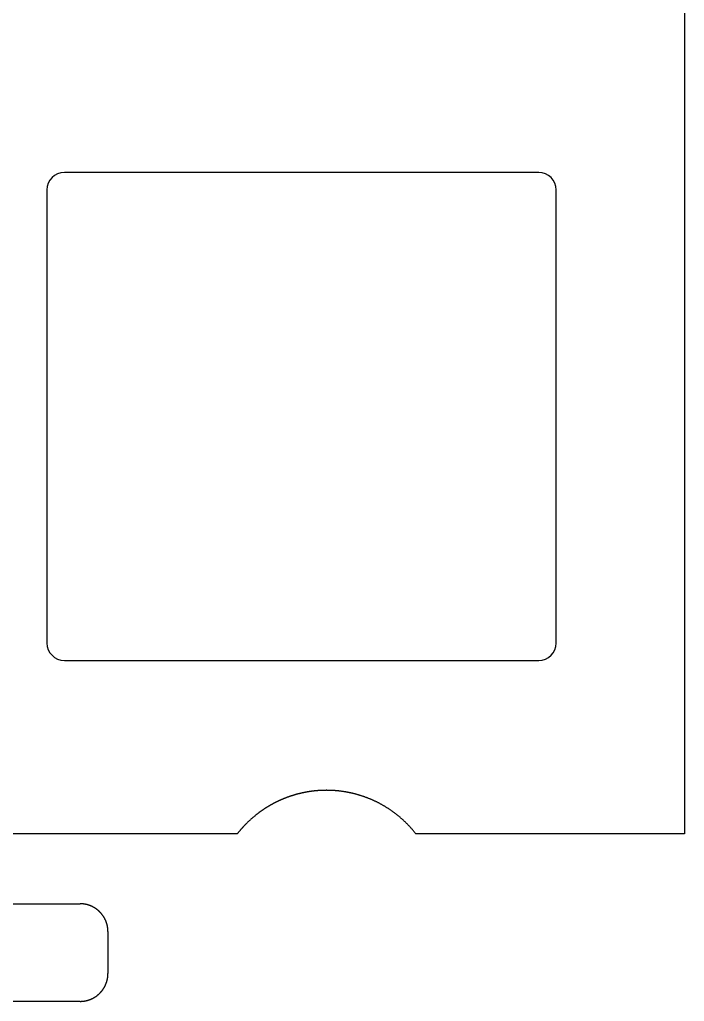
# Model space of a CAD drawing. Header units: millimetres. Extents: x -11 to 340, y -118 to 18.
# Drawn here: x 320.53 to 339.59, y -116.8 to -88.63 of the extents above; entities that cross this region are included whole.
import ezdxf

# ---------------------------------------------------------------- set-up
doc = ezdxf.new("R2010")
doc.units = ezdxf.units.MM
doc.header["$MEASUREMENT"] = 0
doc.layers.add('BLACK', color=7, linetype='CONTINUOUS')

msp = doc.modelspace()

# ---------------------------------------------------------------- linework, layer by layer
at = {"layer": 'BLACK', "linetype": 'Continuous'}
for p, q in [((339.58862, -45.435), (339.58862, -111.9925)), ((335.4125, -93.0125), (321.8125, -93.0125)), ((321.3125, -93.5125), (321.3125, -106.5125)), ((335.9125, -106.5125), (335.9125, -93.5125)), ((321.8125, -107.0125), (335.4125, -107.0125)), ((328.092193, -110.983949), (328.084771, -110.987021)), ((328.099624, -110.980896), (328.092193, -110.983949)), ((328.107061, -110.977862), (328.099624, -110.980896)), ((328.114508, -110.974846), (328.107061, -110.977862)), ((328.121959, -110.971849), (328.114508, -110.974846)), ((328.129421, -110.96887), (328.121959, -110.971849)), ((328.136887, -110.96591), (328.129421, -110.96887)), ((328.144363, -110.962968), (328.136887, -110.96591)), ((328.151844, -110.960046), (328.144363, -110.962968)), ((328.159334, -110.957141), (328.151844, -110.960046)), ((328.166829, -110.954256), (328.159334, -110.957141)), ((328.174334, -110.951389), (328.166829, -110.954256)), ((328.181844, -110.948542), (328.174334, -110.951389)), ((328.189362, -110.945712), (328.181844, -110.948542)), ((328.196886, -110.942902), (328.189362, -110.945712)), ((328.204419, -110.94011), (328.196886, -110.942902)), ((328.211956, -110.937337), (328.204419, -110.94011)), ((328.219503, -110.934582), (328.211956, -110.937337)), ((328.227054, -110.931847), (328.219503, -110.934582)), ((328.234615, -110.92913), (328.227054, -110.931847)), ((328.24218, -110.926433), (328.234615, -110.92913)), ((328.249754, -110.923753), (328.24218, -110.926433)), ((328.257332, -110.921094), (328.249754, -110.923753)), ((328.264919, -110.918452), (328.257332, -110.921094)), ((328.272511, -110.91583), (328.264919, -110.918452)), ((328.280112, -110.913226), (328.272511, -110.91583)), ((328.287717, -110.910642), (328.280112, -110.913226)), ((328.295331, -110.908076), (328.287717, -110.910642)), ((328.302949, -110.905529), (328.295331, -110.908076)), ((328.310576, -110.903001), (328.302949, -110.905529)), ((328.318207, -110.900492), (328.310576, -110.903001)), ((328.325846, -110.898002), (328.318207, -110.900492)), ((328.33349, -110.895531), (328.325846, -110.898002)), ((328.341142, -110.893079), (328.33349, -110.895531)), ((328.348798, -110.890646), (328.341142, -110.893079)), ((328.356463, -110.888232), (328.348798, -110.890646)), ((328.364131, -110.885838), (328.356463, -110.888232)), ((328.371808, -110.883461), (328.364131, -110.885838)), ((328.379489, -110.881105), (328.371808, -110.883461)), ((328.387178, -110.878767), (328.379489, -110.881105)), ((328.394871, -110.876449), (328.387178, -110.878767)), ((328.402573, -110.874149), (328.394871, -110.876449)), ((328.410278, -110.871869), (328.402573, -110.874149)), ((328.41799, -110.869607), (328.410278, -110.871869)), ((328.425707, -110.867365), (328.41799, -110.869607)), ((328.433432, -110.865142), (328.425707, -110.867365)), ((328.44116, -110.862938), (328.433432, -110.865142)), ((328.448896, -110.860753), (328.44116, -110.862938)), ((328.456636, -110.858588), (328.448896, -110.860753)), ((328.464383, -110.856441), (328.456636, -110.858588)), ((328.472134, -110.854315), (328.464383, -110.856441)), ((328.479893, -110.852206), (328.472134, -110.854315)), ((328.487655, -110.850118), (328.479893, -110.852206)), ((328.495425, -110.848048), (328.487655, -110.850118)), ((328.503198, -110.845998), (328.495425, -110.848048)), ((328.510978, -110.843967), (328.503198, -110.845998)), ((328.518762, -110.841956), (328.510978, -110.843967)), ((328.526553, -110.839963), (328.518762, -110.841956)), ((328.534348, -110.837991), (328.526553, -110.839963)), ((328.542149, -110.836037), (328.534348, -110.837991)), ((328.549954, -110.834103), (328.542149, -110.836037)), ((328.557766, -110.832187), (328.549954, -110.834103)), ((328.565581, -110.830292), (328.557766, -110.832187)), ((328.573403, -110.828416), (328.565581, -110.830292)), ((328.581228, -110.826559), (328.573403, -110.828416)), ((328.58906, -110.824721), (328.581228, -110.826559)), ((328.596895, -110.822903), (328.58906, -110.824721)), ((328.604737, -110.821104), (328.596895, -110.822903)), ((328.612582, -110.819325), (328.604737, -110.821104)), ((328.620433, -110.817565), (328.612582, -110.819325)), ((328.628287, -110.815825), (328.620433, -110.817565)), ((328.636148, -110.814104), (328.628287, -110.815825)), ((328.644011, -110.812403), (328.636148, -110.814104)), ((328.651881, -110.81072), (328.644011, -110.812403)), ((328.659754, -110.809058), (328.651881, -110.81072)), ((328.667633, -110.807415), (328.659754, -110.809058)), ((328.675515, -110.805792), (328.667633, -110.807415)), ((328.683403, -110.804187), (328.675515, -110.805792)), ((328.691293, -110.802603), (328.683403, -110.804187)), ((328.69919, -110.801038), (328.691293, -110.802603)), ((328.707089, -110.799493), (328.69919, -110.801038)), ((328.714994, -110.797967), (328.707089, -110.799493)), ((328.722902, -110.796461), (328.714994, -110.797967)), ((328.730815, -110.794974), (328.722902, -110.796461)), ((328.738731, -110.793507), (328.730815, -110.794974)), ((328.746653, -110.792059), (328.738731, -110.793507)), ((328.754577, -110.790632), (328.746653, -110.792059)), ((328.762506, -110.789223), (328.754577, -110.790632)), ((328.770438, -110.787835), (328.762506, -110.789223)), ((328.778375, -110.786466), (328.770438, -110.787835)), ((328.786315, -110.785117), (328.778375, -110.786466)), ((328.794259, -110.783787), (328.786315, -110.785117)), ((328.802206, -110.782477), (328.794259, -110.783787)), ((328.810158, -110.781186), (328.802206, -110.782477)), ((328.818113, -110.779916), (328.810158, -110.781186)), ((328.826072, -110.778665), (328.818113, -110.779916)), ((328.834033, -110.777434), (328.826072, -110.778665)), ((328.841999, -110.776222), (328.834033, -110.777434)), ((328.849968, -110.77503), (328.841999, -110.776222)), ((328.857941, -110.773858), (328.849968, -110.77503)), ((328.865916, -110.772706), (328.857941, -110.773858)), ((328.873895, -110.771573), (328.865916, -110.772706)), ((328.881877, -110.77046), (328.873895, -110.771573)), ((328.889863, -110.769367), (328.881877, -110.77046)), ((328.89785, -110.768294), (328.889863, -110.769367)), ((328.905843, -110.76724), (328.89785, -110.768294)), ((328.913837, -110.766207), (328.905843, -110.76724)), ((328.921835, -110.765193), (328.913837, -110.766207)), ((328.929834, -110.764198), (328.921835, -110.765193)), ((328.937838, -110.763224), (328.929834, -110.764198)), ((328.945844, -110.762269), (328.937838, -110.763224)), ((328.953854, -110.761335), (328.945844, -110.762269)), ((328.961865, -110.76042), (328.953854, -110.761335)), ((328.96988, -110.759525), (328.961865, -110.76042)), ((328.977896, -110.758649), (328.96988, -110.759525)), ((328.985916, -110.757794), (328.977896, -110.758649)), ((328.993937, -110.756958), (328.985916, -110.757794)), ((329.001962, -110.756143), (328.993937, -110.756958)), ((329.009989, -110.755347), (329.001962, -110.756143)), ((329.018019, -110.754571), (329.009989, -110.755347)), ((329.02605, -110.753815), (329.018019, -110.754571)), ((329.034084, -110.753078), (329.02605, -110.753815)), ((329.04212, -110.752362), (329.034084, -110.753078)), ((329.050159, -110.751666), (329.04212, -110.752362)), ((329.058198, -110.750989), (329.050159, -110.751666)), ((329.066241, -110.750333), (329.058198, -110.750989)), ((329.074285, -110.749696), (329.066241, -110.750333)), ((329.082332, -110.749079), (329.074285, -110.749696)), ((329.09038, -110.748482), (329.082332, -110.749079)), ((329.098431, -110.747905), (329.09038, -110.748482)), ((329.106482, -110.747348), (329.098431, -110.747905)), ((329.114536, -110.746811), (329.106482, -110.747348)), ((329.122591, -110.746294), (329.114536, -110.746811)), ((329.130649, -110.745797), (329.122591, -110.746294)), ((329.138707, -110.745319), (329.130649, -110.745797)), ((329.146767, -110.744862), (329.138707, -110.745319)), ((329.154828, -110.744425), (329.146767, -110.744862)), ((329.162892, -110.744007), (329.154828, -110.744425)), ((329.170956, -110.74361), (329.162892, -110.744007)), ((329.179022, -110.743232), (329.170956, -110.74361)), ((329.187089, -110.742875), (329.179022, -110.743232)), ((329.195157, -110.742537), (329.187089, -110.742875)), ((329.203226, -110.74222), (329.195157, -110.742537)), ((329.211297, -110.741922), (329.203226, -110.74222)), ((329.219368, -110.741644), (329.211297, -110.741922)), ((329.227441, -110.741387), (329.219368, -110.741644)), ((329.235514, -110.741149), (329.227441, -110.741387)), ((329.243589, -110.740931), (329.235514, -110.741149)), ((329.251664, -110.740734), (329.243589, -110.740931)), ((329.259741, -110.740556), (329.251664, -110.740734)), ((329.267817, -110.740398), (329.259741, -110.740556)), ((329.275895, -110.740261), (329.267817, -110.740398)), ((329.283972, -110.740143), (329.275895, -110.740261)), ((329.292051, -110.740045), (329.283972, -110.740143)), ((329.30013, -110.739968), (329.292051, -110.740045)), ((329.30821, -110.73991), (329.30013, -110.739968)), ((329.31629, -110.739872), (329.30821, -110.73991)), ((329.324371, -110.739854), (329.31629, -110.739872)), ((329.332451, -110.739857), (329.324371, -110.739854)), ((329.340532, -110.739879), (329.332451, -110.739857)), ((329.348613, -110.739921), (329.340532, -110.739879)), ((329.356695, -110.739984), (329.348613, -110.739921)), ((329.364776, -110.740066), (329.356695, -110.739984)), ((329.372857, -110.740168), (329.364776, -110.740066)), ((329.380938, -110.740291), (329.372857, -110.740168)), ((329.38902, -110.740433), (329.380938, -110.740291)), ((329.397101, -110.740595), (329.38902, -110.740433)), ((329.405182, -110.740778), (329.397101, -110.740595)), ((329.413262, -110.74098), (329.405182, -110.740778)), ((329.421343, -110.741202), (329.413262, -110.74098)), ((329.429423, -110.741445), (329.421343, -110.741202)), ((329.437503, -110.741707), (329.429423, -110.741445)), ((329.445582, -110.741989), (329.437503, -110.741707)), ((329.453661, -110.742292), (329.445582, -110.741989)), ((329.461738, -110.742614), (329.453661, -110.742292)), ((329.469816, -110.742956), (329.461738, -110.742614)), ((329.477892, -110.743319), (329.469816, -110.742956)), ((329.485969, -110.743701), (329.477892, -110.743319)), ((329.494044, -110.744103), (329.485969, -110.743701)), ((329.502118, -110.744526), (329.494044, -110.744103)), ((329.510191, -110.744968), (329.502118, -110.744526)), ((329.518264, -110.74543), (329.510191, -110.744968)), ((329.526335, -110.745912), (329.518264, -110.74543)), ((329.534406, -110.746415), (329.526335, -110.745912)), ((329.542475, -110.746937), (329.534406, -110.746415)), ((329.550543, -110.747479), (329.542475, -110.746937)), ((329.55861, -110.748041), (329.550543, -110.747479)), ((329.566675, -110.748623), (329.55861, -110.748041)), ((329.574739, -110.749225), (329.566675, -110.748623)), ((329.582802, -110.749847), (329.574739, -110.749225)), ((329.590863, -110.750489), (329.582802, -110.749847)), ((329.598923, -110.751151), (329.590863, -110.750489)), ((329.606981, -110.751833), (329.598923, -110.751151)), ((329.615038, -110.752534), (329.606981, -110.751833)), ((329.623093, -110.753256), (329.615038, -110.752534)), ((329.631146, -110.753998), (329.623093, -110.753256)), ((329.639197, -110.754759), (329.631146, -110.753998)), ((329.647247, -110.75554), (329.639197, -110.754759)), ((329.655294, -110.756342), (329.647247, -110.75554)), ((329.66334, -110.757163), (329.655294, -110.756342)), ((329.671384, -110.758004), (329.66334, -110.757163)), ((329.679425, -110.758865), (329.671384, -110.758004)), ((329.687465, -110.759746), (329.679425, -110.758865)), ((329.695502, -110.760647), (329.687465, -110.759746)), ((329.703537, -110.761568), (329.695502, -110.760647)), ((329.711569, -110.762508), (329.703537, -110.761568)), ((329.7196, -110.763469), (329.711569, -110.762508)), ((329.735653, -110.765449), (329.7196, -110.763469)), ((329.751696, -110.767509), (329.735653, -110.765449)), ((329.767729, -110.769648), (329.751696, -110.767509)), ((329.783751, -110.771866), (329.767729, -110.769648)), ((329.799762, -110.774163), (329.783751, -110.771866)), ((329.81576, -110.77654), (329.799762, -110.774163)), ((329.831746, -110.778995), (329.81576, -110.77654)), ((329.84772, -110.78153), (329.831746, -110.778995)), ((329.86368, -110.784144), (329.84772, -110.78153)), ((329.879627, -110.786836), (329.86368, -110.784144)), ((329.89556, -110.789607), (329.879627, -110.786836)), ((329.911478, -110.792457), (329.89556, -110.789607)), ((329.927382, -110.795385), (329.911478, -110.792457)), ((329.94327, -110.798392), (329.927382, -110.795385)), ((329.959142, -110.801477), (329.94327, -110.798392)), ((329.974998, -110.804641), (329.959142, -110.801477)), ((329.990838, -110.807883), (329.974998, -110.804641)), ((330.00666, -110.811203), (329.990838, -110.807883)), ((330.022465, -110.814601), (330.00666, -110.811203)), ((330.038252, -110.818077), (330.022465, -110.814601)), ((330.05402, -110.821631), (330.038252, -110.818077)), ((330.06977, -110.825262), (330.05402, -110.821631)), ((330.085501, -110.828972), (330.06977, -110.825262)), ((330.101211, -110.832758), (330.085501, -110.828972)), ((330.116902, -110.836623), (330.101211, -110.832758)), ((330.132573, -110.840564), (330.116902, -110.836623)), ((330.148222, -110.844583), (330.132573, -110.840564)), ((330.16385, -110.848679), (330.148222, -110.844583)), ((330.179456, -110.852852), (330.16385, -110.848679)), ((330.19504, -110.857102), (330.179456, -110.852852)), ((330.210602, -110.861428), (330.19504, -110.857102)), ((330.226141, -110.865831), (330.210602, -110.861428)), ((330.241656, -110.870311), (330.226141, -110.865831)), ((330.257147, -110.874867), (330.241656, -110.870311)), ((330.272614, -110.879499), (330.257147, -110.874867)), ((330.288057, -110.884207), (330.272614, -110.879499)), ((330.303474, -110.888992), (330.288057, -110.884207)), ((330.318866, -110.893852), (330.303474, -110.888992)), ((330.334233, -110.898788), (330.318866, -110.893852)), ((330.349573, -110.903799), (330.334233, -110.898788)), ((330.364886, -110.908886), (330.349573, -110.903799)), ((330.380172, -110.914048), (330.364886, -110.908886)), ((330.395431, -110.919285), (330.380172, -110.914048)), ((330.410662, -110.924598), (330.395431, -110.919285)), ((330.425865, -110.929985), (330.410662, -110.924598)), ((330.44104, -110.935447), (330.425865, -110.929985)), ((330.456185, -110.940983), (330.44104, -110.935447)), ((330.471301, -110.946594), (330.456185, -110.940983)), ((330.486388, -110.952279), (330.471301, -110.946594)), ((330.501444, -110.958038), (330.486388, -110.952279)), ((330.51647, -110.963872), (330.501444, -110.958038)), ((330.531464, -110.969779), (330.51647, -110.963872)), ((330.546428, -110.975759), (330.531464, -110.969779)), ((330.56136, -110.981813), (330.546428, -110.975759)), ((330.576261, -110.987941), (330.56136, -110.981813)), ((327.558502, -111.26485), (327.551729, -111.269275)), ((327.565283, -111.260444), (327.558502, -111.26485)), ((327.572076, -111.256054), (327.565283, -111.260444)), ((327.578877, -111.251682), (327.572076, -111.256054)), ((327.585689, -111.247327), (327.578877, -111.251682)), ((327.592508, -111.242991), (327.585689, -111.247327)), ((327.59934, -111.238672), (327.592508, -111.242991)), ((327.606179, -111.234371), (327.59934, -111.238672)), ((327.613029, -111.230086), (327.606179, -111.234371)), ((327.619887, -111.225821), (327.613029, -111.230086)), ((327.626756, -111.221572), (327.619887, -111.225821)), ((327.633633, -111.217342), (327.626756, -111.221572)), ((327.640522, -111.213128), (327.633633, -111.217342)), ((327.647417, -111.208933), (327.640522, -111.213128)), ((327.654324, -111.204755), (327.647417, -111.208933)), ((327.661239, -111.200596), (327.654324, -111.204755)), ((327.668164, -111.196453), (327.661239, -111.200596)), ((327.675097, -111.192329), (327.668164, -111.196453)), ((327.682042, -111.188222), (327.675097, -111.192329)), ((327.688993, -111.184133), (327.682042, -111.188222)), ((327.695956, -111.180062), (327.688993, -111.184133)), ((327.702926, -111.176009), (327.695956, -111.180062)), ((327.709907, -111.171973), (327.702926, -111.176009)), ((327.716895, -111.167956), (327.709907, -111.171973)), ((327.723894, -111.163956), (327.716895, -111.167956)), ((327.730901, -111.159974), (327.723894, -111.163956)), ((327.737918, -111.15601), (327.730901, -111.159974)), ((327.744942, -111.152064), (327.737918, -111.15601)), ((327.751978, -111.148135), (327.744942, -111.152064)), ((327.75902, -111.144226), (327.751978, -111.148135)), ((327.766074, -111.140333), (327.75902, -111.144226)), ((327.773134, -111.136459), (327.766074, -111.140333)), ((327.780205, -111.132602), (327.773134, -111.136459)), ((327.787283, -111.128764), (327.780205, -111.132602)), ((327.794372, -111.124943), (327.787283, -111.128764)), ((327.801467, -111.121141), (327.794372, -111.124943)), ((327.808574, -111.117356), (327.801467, -111.121141)), ((327.815687, -111.11359), (327.808574, -111.117356)), ((327.822811, -111.10984), (327.815687, -111.11359)), ((327.829941, -111.106111), (327.822811, -111.10984)), ((327.837082, -111.102398), (327.829941, -111.106111)), ((327.84423, -111.098704), (327.837082, -111.102398)), ((327.851388, -111.095027), (327.84423, -111.098704)), ((327.858553, -111.09137), (327.851388, -111.095027)), ((327.865729, -111.087729), (327.858553, -111.09137)), ((327.87291, -111.084108), (327.865729, -111.087729)), ((327.880103, -111.080503), (327.87291, -111.084108)), ((327.887301, -111.076918), (327.880103, -111.080503)), ((327.894511, -111.07335), (327.887301, -111.076918)), ((327.901726, -111.069802), (327.894511, -111.07335)), ((327.908952, -111.06627), (327.901726, -111.069802)), ((327.916184, -111.062758), (327.908952, -111.06627)), ((327.923427, -111.059263), (327.916184, -111.062758)), ((327.930676, -111.055787), (327.923427, -111.059263)), ((327.937935, -111.052328), (327.930676, -111.055787)), ((327.9452, -111.048889), (327.937935, -111.052328)), ((327.952475, -111.045467), (327.9452, -111.048889)), ((327.959757, -111.042064), (327.952475, -111.045467)), ((327.967048, -111.038679), (327.959757, -111.042064)), ((327.974346, -111.035313), (327.967048, -111.038679)), ((327.981653, -111.031964), (327.974346, -111.035313)), ((327.988967, -111.028634), (327.981653, -111.031964)), ((327.996291, -111.025322), (327.988967, -111.028634)), ((328.00362, -111.022029), (327.996291, -111.025322)), ((328.01096, -111.018754), (328.00362, -111.022029)), ((328.018305, -111.015498), (328.01096, -111.018754)), ((328.02566, -111.01226), (328.018305, -111.015498)), ((328.033021, -111.009041), (328.02566, -111.01226)), ((328.040392, -111.005839), (328.033021, -111.009041)), ((328.047768, -111.002657), (328.040392, -111.005839)), ((328.055154, -110.999492), (328.047768, -111.002657)), ((328.062546, -110.996347), (328.055154, -110.999492)), ((328.069947, -110.993219), (328.062546, -110.996347)), ((328.077354, -110.990111), (328.069947, -110.993219)), ((328.084771, -110.987021), (328.077354, -110.990111)), ((330.591128, -110.994142), (330.576261, -110.987941)), ((330.605964, -111.000415), (330.591128, -110.994142)), ((330.620766, -111.006762), (330.605964, -111.000415)), ((330.635534, -111.013181), (330.620766, -111.006762)), ((330.650269, -111.019673), (330.635534, -111.013181)), ((330.66497, -111.026237), (330.650269, -111.019673)), ((330.679637, -111.032873), (330.66497, -111.026237)), ((330.694269, -111.039581), (330.679637, -111.032873)), ((330.708865, -111.046362), (330.694269, -111.039581)), ((330.723426, -111.053213), (330.708865, -111.046362)), ((330.737951, -111.060137), (330.723426, -111.053213)), ((330.75244, -111.067131), (330.737951, -111.060137)), ((330.766893, -111.074197), (330.75244, -111.067131)), ((330.781309, -111.081334), (330.766893, -111.074197)), ((330.795687, -111.088542), (330.781309, -111.081334)), ((330.810029, -111.09582), (330.795687, -111.088542)), ((330.824332, -111.103169), (330.810029, -111.09582)), ((330.838597, -111.110588), (330.824332, -111.103169)), ((330.852824, -111.118077), (330.838597, -111.110588)), ((330.867012, -111.125637), (330.852824, -111.118077)), ((330.881161, -111.133266), (330.867012, -111.125637)), ((330.89527, -111.140964), (330.881161, -111.133266)), ((330.90934, -111.148732), (330.89527, -111.140964)), ((330.92337, -111.15657), (330.90934, -111.148732)), ((330.937359, -111.164476), (330.92337, -111.15657)), ((330.951308, -111.172451), (330.937359, -111.164476)), ((330.965216, -111.180495), (330.951308, -111.172451)), ((330.979083, -111.188608), (330.965216, -111.180495)), ((330.992908, -111.196788), (330.979083, -111.188608)), ((331.006692, -111.205037), (330.992908, -111.196788)), ((331.020433, -111.213354), (331.006692, -111.205037)), ((331.034132, -111.221739), (331.020433, -111.213354)), ((331.047789, -111.230192), (331.034132, -111.221739)), ((331.061402, -111.238712), (331.047789, -111.230192)), ((331.074973, -111.247299), (331.061402, -111.238712)), ((331.088499, -111.255953), (331.074973, -111.247299)), ((331.101982, -111.264674), (331.088499, -111.255953)), ((331.115421, -111.273462), (331.101982, -111.264674)), ((327.195374, -111.539083), (327.183241, -111.549703)), ((327.20756, -111.528525), (327.195374, -111.539083)), ((327.219798, -111.518027), (327.20756, -111.528525)), ((327.232087, -111.507589), (327.219798, -111.518027)), ((327.244429, -111.497213), (327.232087, -111.507589)), ((327.256821, -111.486898), (327.244429, -111.497213)), ((327.269265, -111.476645), (327.256821, -111.486898)), ((327.281759, -111.466454), (327.269265, -111.476645)), ((327.294304, -111.456325), (327.281759, -111.466454)), ((327.306899, -111.446258), (327.294304, -111.456325)), ((327.319543, -111.436254), (327.306899, -111.446258)), ((327.332237, -111.426313), (327.319543, -111.436254)), ((327.340279, -111.420067), (327.332237, -111.426313)), ((327.346729, -111.415086), (327.340279, -111.420067)), ((327.353188, -111.410123), (327.346729, -111.415086)), ((327.359659, -111.405176), (327.353188, -111.410123)), ((327.366139, -111.400248), (327.359659, -111.405176)), ((327.372631, -111.395335), (327.366139, -111.400248)), ((327.379131, -111.390442), (327.372631, -111.395335)), ((327.385644, -111.385564), (327.379131, -111.390442)), ((327.392165, -111.380705), (327.385644, -111.385564)), ((327.398698, -111.375861), (327.392165, -111.380705)), ((327.405239, -111.371037), (327.398698, -111.375861)), ((327.411793, -111.366228), (327.405239, -111.371037)), ((327.418355, -111.361438), (327.411793, -111.366228)), ((327.424929, -111.356664), (327.418355, -111.361438)), ((327.431512, -111.351908), (327.424929, -111.356664)), ((327.438106, -111.347169), (327.431512, -111.351908)), ((327.444709, -111.342448), (327.438106, -111.347169)), ((327.451324, -111.337744), (327.444709, -111.342448)), ((327.457947, -111.333058), (327.451324, -111.337744)), ((327.464582, -111.328388), (327.457947, -111.333058)), ((327.471225, -111.323736), (327.464582, -111.328388)), ((327.47788, -111.319101), (327.471225, -111.323736)), ((327.484543, -111.314485), (327.47788, -111.319101)), ((327.491218, -111.309885), (327.484543, -111.314485)), ((327.497901, -111.305303), (327.491218, -111.309885)), ((327.504596, -111.300738), (327.497901, -111.305303)), ((327.511299, -111.296191), (327.504596, -111.300738)), ((327.518014, -111.291661), (327.511299, -111.296191)), ((327.524736, -111.287149), (327.518014, -111.291661)), ((327.531471, -111.282654), (327.524736, -111.287149)), ((327.538213, -111.278177), (327.531471, -111.282654)), ((327.544967, -111.273717), (327.538213, -111.278177)), ((327.551729, -111.269275), (327.544967, -111.273717)), ((331.128816, -111.282317), (331.115421, -111.273462)), ((331.142166, -111.291238), (331.128816, -111.282317)), ((331.155472, -111.300225), (331.142166, -111.291238)), ((331.168732, -111.309278), (331.155472, -111.300225)), ((331.181947, -111.318397), (331.168732, -111.309278)), ((331.195116, -111.327582), (331.181947, -111.318397)), ((331.208239, -111.336832), (331.195116, -111.327582)), ((331.221317, -111.346147), (331.208239, -111.336832)), ((331.234348, -111.355528), (331.221317, -111.346147)), ((331.247332, -111.364974), (331.234348, -111.355528)), ((331.26027, -111.374484), (331.247332, -111.364974)), ((331.27316, -111.384059), (331.26027, -111.374484)), ((331.286003, -111.393699), (331.27316, -111.384059)), ((331.298799, -111.403402), (331.286003, -111.393699)), ((331.311546, -111.41317), (331.298799, -111.403402)), ((331.324246, -111.423002), (331.311546, -111.41317)), ((331.336897, -111.432897), (331.324246, -111.423002)), ((331.3495, -111.442856), (331.336897, -111.432897)), ((331.362054, -111.452879), (331.3495, -111.442856)), ((331.37456, -111.462965), (331.362054, -111.452879)), ((331.387016, -111.473113), (331.37456, -111.462965)), ((331.399422, -111.483325), (331.387016, -111.473113)), ((331.411779, -111.493599), (331.399422, -111.483325)), ((331.424087, -111.503936), (331.411779, -111.493599)), ((331.436344, -111.514336), (331.424087, -111.503936)), ((331.448551, -111.524797), (331.436344, -111.514336)), ((331.460707, -111.535321), (331.448551, -111.524797)), ((331.472813, -111.545906), (331.460707, -111.535321)), ((331.484868, -111.556554), (331.472813, -111.545906)), ((326.903181, -111.827982), (326.897825, -111.834009)), ((326.908552, -111.821969), (326.903181, -111.827982)), ((326.913938, -111.815969), (326.908552, -111.821969)), ((326.919338, -111.809983), (326.913938, -111.815969)), ((326.924754, -111.80401), (326.919338, -111.809983)), ((326.930184, -111.798051), (326.924754, -111.80401)), ((326.935629, -111.792104), (326.930184, -111.798051)), ((326.941089, -111.786172), (326.935629, -111.792104)), ((326.946564, -111.780253), (326.941089, -111.786172)), ((326.952053, -111.774348), (326.946564, -111.780253)), ((326.957557, -111.768456), (326.952053, -111.774348)), ((326.963075, -111.762578), (326.957557, -111.768456)), ((326.968608, -111.756714), (326.963075, -111.762578)), ((326.974155, -111.750864), (326.968608, -111.756714)), ((326.979717, -111.745027), (326.974155, -111.750864)), ((326.985294, -111.739204), (326.979717, -111.745027)), ((326.990885, -111.733395), (326.985294, -111.739204)), ((326.99649, -111.7276), (326.990885, -111.733395)), ((327.002109, -111.721819), (326.99649, -111.7276)), ((327.007743, -111.716052), (327.002109, -111.721819)), ((327.013391, -111.710298), (327.007743, -111.716052)), ((327.019054, -111.704559), (327.013391, -111.710298)), ((327.024731, -111.698834), (327.019054, -111.704559)), ((327.030421, -111.693123), (327.024731, -111.698834)), ((327.041845, -111.681744), (327.030421, -111.693123)), ((327.053326, -111.670421), (327.041845, -111.681744)), ((327.064862, -111.659155), (327.053326, -111.670421)), ((327.076454, -111.647947), (327.064862, -111.659155)), ((327.088101, -111.636797), (327.076454, -111.647947)), ((327.099804, -111.625704), (327.088101, -111.636797)), ((327.111561, -111.61467), (327.099804, -111.625704)), ((327.123373, -111.603694), (327.111561, -111.61467)), ((327.135239, -111.592777), (327.123373, -111.603694)), ((327.14716, -111.581919), (327.135239, -111.592777)), ((327.159133, -111.571121), (327.14716, -111.581919)), ((327.171161, -111.560382), (327.159133, -111.571121)), ((327.183241, -111.549703), (327.171161, -111.560382)), ((331.496872, -111.567262), (331.484868, -111.556554)), ((331.508825, -111.578033), (331.496872, -111.567262)), ((331.520726, -111.588864), (331.508825, -111.578033)), ((331.532575, -111.599757), (331.520726, -111.588864)), ((331.544373, -111.61071), (331.532575, -111.599757)), ((331.556118, -111.621724), (331.544373, -111.61071)), ((331.567812, -111.632799), (331.556118, -111.621724)), ((331.579453, -111.643935), (331.567812, -111.632799)), ((331.591041, -111.65513), (331.579453, -111.643935)), ((331.602576, -111.666386), (331.591041, -111.65513)), ((331.614059, -111.677702), (331.602576, -111.666386)), ((331.625488, -111.689077), (331.614059, -111.677702)), ((331.636864, -111.700513), (331.625488, -111.689077)), ((331.648186, -111.712008), (331.636864, -111.700513)), ((331.659454, -111.723562), (331.648186, -111.712008)), ((331.670669, -111.735175), (331.659454, -111.723562)), ((331.681829, -111.746848), (331.670669, -111.735175)), ((331.692936, -111.75858), (331.681829, -111.746848)), ((331.703988, -111.77037), (331.692936, -111.75858)), ((331.714985, -111.782219), (331.703988, -111.77037)), ((331.725927, -111.794127), (331.714985, -111.782219)), ((331.736815, -111.806093), (331.725927, -111.794127)), ((331.747647, -111.818117), (331.736815, -111.806093)), ((331.758424, -111.8302), (331.747647, -111.818117)), ((326.76605, -111.9925), (302.8125, -111.9925)), ((326.773842, -111.98254), (326.76605, -111.9925)), ((326.77883, -111.976205), (326.773842, -111.98254)), ((326.783834, -111.969883), (326.77883, -111.976205)), ((326.788854, -111.963573), (326.783834, -111.969883)), ((326.793888, -111.957275), (326.788854, -111.963573)), ((326.798939, -111.95099), (326.793888, -111.957275)), ((326.804005, -111.944718), (326.798939, -111.95099)), ((326.809087, -111.938458), (326.804005, -111.944718)), ((326.814185, -111.932212), (326.809087, -111.938458)), ((326.819298, -111.925977), (326.814185, -111.932212)), ((326.824426, -111.919756), (326.819298, -111.925977)), ((326.829569, -111.913546), (326.824426, -111.919756)), ((326.834728, -111.907351), (326.829569, -111.913546)), ((326.839903, -111.901167), (326.834728, -111.907351)), ((326.845092, -111.894997), (326.839903, -111.901167)), ((326.850298, -111.888839), (326.845092, -111.894997)), ((326.855518, -111.882695), (326.850298, -111.888839)), ((326.860753, -111.876563), (326.855518, -111.882695)), ((326.866004, -111.870445), (326.860753, -111.876563)), ((326.87127, -111.864339), (326.866004, -111.870445)), ((326.87655, -111.858247), (326.87127, -111.864339)), ((326.881847, -111.852167), (326.87655, -111.858247)), ((326.887158, -111.846101), (326.881847, -111.852167)), ((326.892484, -111.840048), (326.887158, -111.846101)), ((326.897825, -111.834009), (326.892484, -111.840048)), ((331.769146, -111.84234), (331.758424, -111.8302)), ((331.779812, -111.854538), (331.769146, -111.84234)), ((331.790423, -111.866794), (331.779812, -111.854538)), ((331.800977, -111.879108), (331.790423, -111.866794)), ((331.811476, -111.891479), (331.800977, -111.879108)), ((331.821918, -111.903907), (331.811476, -111.891479)), ((331.832303, -111.916393), (331.821918, -111.903907)), ((331.842633, -111.928935), (331.832303, -111.916393)), ((331.852905, -111.941535), (331.842633, -111.928935)), ((331.863121, -111.954191), (331.852905, -111.941535)), ((331.873279, -111.966904), (331.863121, -111.954191)), ((331.883381, -111.979674), (331.873279, -111.966904)), ((331.893425, -111.9925), (331.883381, -111.979674)), ((339.58862, -111.9925), (331.893425, -111.9925)), ((309.5625, -113.995029), (322.2625, -113.995029)), ((322.263227, -113.995029), (322.2625, -113.995029)), ((322.267273, -113.995043), (322.263227, -113.995029)), ((322.271314, -113.995077), (322.267273, -113.995043)), ((322.275355, -113.99513), (322.271314, -113.995077)), ((322.279391, -113.995204), (322.275355, -113.99513)), ((322.283427, -113.995297), (322.279391, -113.995204)), ((322.287458, -113.995411), (322.283427, -113.995297)), ((322.291489, -113.995544), (322.287458, -113.995411)), ((322.295515, -113.995698), (322.291489, -113.995544)), ((322.299541, -113.995871), (322.295515, -113.995698)), ((322.303561, -113.996065), (322.299541, -113.995871)), ((322.307582, -113.996278), (322.303561, -113.996065)), ((322.311596, -113.996511), (322.307582, -113.996278)), ((322.315611, -113.996764), (322.311596, -113.996511)), ((322.31962, -113.997037), (322.315611, -113.996764)), ((322.323628, -113.99733), (322.31962, -113.997037)), ((322.327631, -113.997642), (322.323628, -113.99733)), ((322.331634, -113.997975), (322.327631, -113.997642)), ((322.335631, -113.998327), (322.331634, -113.997975)), ((322.339627, -113.998699), (322.335631, -113.998327)), ((322.343617, -113.999091), (322.339627, -113.998699)), ((322.347606, -113.999503), (322.343617, -113.999091)), ((322.35159, -113.999934), (322.347606, -113.999503)), ((322.355573, -114.000385), (322.35159, -113.999934)), ((322.359549, -114.000856), (322.355573, -114.000385)), ((322.363525, -114.001347), (322.359549, -114.000856)), ((322.367495, -114.001857), (322.363525, -114.001347)), ((322.371463, -114.002387), (322.367495, -114.001857)), ((322.375425, -114.002937), (322.371463, -114.002387)), ((322.379386, -114.003507), (322.375425, -114.002937)), ((322.383341, -114.004096), (322.379386, -114.003507)), ((322.387294, -114.004705), (322.383341, -114.004096)), ((322.391241, -114.005333), (322.387294, -114.004705)), ((322.395186, -114.005982), (322.391241, -114.005333)), ((322.399124, -114.006649), (322.395186, -114.005982)), ((322.403061, -114.007337), (322.399124, -114.006649)), ((322.406992, -114.008044), (322.403061, -114.007337)), ((322.41092, -114.008771), (322.406992, -114.008044)), ((322.414842, -114.009516), (322.41092, -114.008771)), ((322.418761, -114.010282), (322.414842, -114.009516)), ((322.422674, -114.011067), (322.418761, -114.010282)), ((322.426585, -114.011872), (322.422674, -114.011067)), ((322.430489, -114.012696), (322.426585, -114.011872)), ((322.43439, -114.01354), (322.430489, -114.012696)), ((322.438284, -114.014403), (322.43439, -114.01354)), ((322.442176, -114.015286), (322.438284, -114.014403)), ((322.446061, -114.016188), (322.442176, -114.015286)), ((322.449943, -114.017109), (322.446061, -114.016188)), ((322.453817, -114.01805), (322.449943, -114.017109)), ((322.457689, -114.01901), (322.453817, -114.01805)), ((322.461554, -114.01999), (322.457689, -114.01901)), ((322.465415, -114.020989), (322.461554, -114.01999)), ((322.469269, -114.022007), (322.465415, -114.020989)), ((322.47312, -114.023044), (322.469269, -114.022007)), ((322.476963, -114.024101), (322.47312, -114.023044)), ((322.480803, -114.025177), (322.476963, -114.024101)), ((322.484635, -114.026272), (322.480803, -114.025177)), ((322.488464, -114.027387), (322.484635, -114.026272)), ((322.492285, -114.02852), (322.488464, -114.027387)), ((322.496102, -114.029673), (322.492285, -114.02852)), ((322.499911, -114.030845), (322.496102, -114.029673)), ((322.503717, -114.032036), (322.499911, -114.030845)), ((322.507514, -114.033246), (322.503717, -114.032036)), ((322.511307, -114.034476), (322.507514, -114.033246)), ((322.515092, -114.035724), (322.511307, -114.034476)), ((322.518873, -114.036991), (322.515092, -114.035724)), ((322.522645, -114.038277), (322.518873, -114.036991)), ((322.526413, -114.039583), (322.522645, -114.038277)), ((322.530172, -114.040907), (322.526413, -114.039583)), ((322.533927, -114.04225), (322.530172, -114.040907)), ((322.537674, -114.043612), (322.533927, -114.04225)), ((322.541415, -114.044993), (322.537674, -114.043612)), ((322.545148, -114.046393), (322.541415, -114.044993)), ((322.548876, -114.047811), (322.545148, -114.046393)), ((322.552595, -114.049248), (322.548876, -114.047811)), ((322.556309, -114.050705), (322.552595, -114.049248)), ((322.560013, -114.052179), (322.556309, -114.050705)), ((322.563713, -114.053673), (322.560013, -114.052179)), ((322.567403, -114.055185), (322.563713, -114.053673)), ((322.571088, -114.056716), (322.567403, -114.055185)), ((322.574764, -114.058265), (322.571088, -114.056716)), ((322.578433, -114.059833), (322.574764, -114.058265)), ((322.582094, -114.061419), (322.578433, -114.059833)), ((322.585748, -114.063024), (322.582094, -114.061419)), ((322.589393, -114.064647), (322.585748, -114.063024)), ((322.593032, -114.066289), (322.589393, -114.064647)), ((322.596661, -114.067949), (322.593032, -114.066289)), ((322.600284, -114.069627), (322.596661, -114.067949)), ((322.603897, -114.071324), (322.600284, -114.069627)), ((322.607503, -114.073039), (322.603897, -114.071324)), ((322.6111, -114.074772), (322.607503, -114.073039)), ((322.61469, -114.076524), (322.6111, -114.074772)), ((322.618269, -114.078293), (322.61469, -114.076524)), ((322.621842, -114.080081), (322.618269, -114.078293)), ((322.625405, -114.081886), (322.621842, -114.080081)), ((322.62896, -114.08371), (322.625405, -114.081886)), ((322.632505, -114.085551), (322.62896, -114.08371)), ((322.636042, -114.087411), (322.632505, -114.085551)), ((322.63957, -114.089288), (322.636042, -114.087411)), ((322.643089, -114.091184), (322.63957, -114.089288)), ((322.646598, -114.093097), (322.643089, -114.091184)), ((322.650099, -114.095028), (322.646598, -114.093097)), ((322.65359, -114.096977), (322.650099, -114.095028)), ((322.657072, -114.098943), (322.65359, -114.096977)), ((322.660543, -114.100927), (322.657072, -114.098943)), ((322.664007, -114.102929), (322.660543, -114.100927)), ((322.667459, -114.104947), (322.664007, -114.102929)), ((322.670902, -114.106984), (322.667459, -114.104947)), ((322.674335, -114.109037), (322.670902, -114.106984)), ((322.677759, -114.111109), (322.674335, -114.109037)), ((322.681171, -114.113197), (322.677759, -114.111109)), ((322.684575, -114.115303), (322.681171, -114.113197)), ((322.687967, -114.117426), (322.684575, -114.115303)), ((322.69135, -114.119567), (322.687967, -114.117426)), ((322.694722, -114.121724), (322.69135, -114.119567)), ((322.698084, -114.123898), (322.694722, -114.121724)), ((322.701435, -114.126089), (322.698084, -114.123898)), ((322.704776, -114.128298), (322.701435, -114.126089)), ((322.708105, -114.130523), (322.704776, -114.128298)), ((322.711424, -114.132765), (322.708105, -114.130523)), ((322.714731, -114.135023), (322.711424, -114.132765)), ((322.718029, -114.137299), (322.714731, -114.135023)), ((322.721314, -114.139591), (322.718029, -114.137299)), ((322.724589, -114.1419), (322.721314, -114.139591)), ((322.727852, -114.144225), (322.724589, -114.1419)), ((322.731104, -114.146567), (322.727852, -114.144225)), ((322.734344, -114.148925), (322.731104, -114.146567)), ((322.737573, -114.151299), (322.734344, -114.148925)), ((322.74079, -114.15369), (322.737573, -114.151299)), ((322.743996, -114.156097), (322.74079, -114.15369)), ((322.747189, -114.15852), (322.743996, -114.156097)), ((322.750371, -114.160959), (322.747189, -114.15852)), ((322.75354, -114.163414), (322.750371, -114.160959)), ((322.756698, -114.165885), (322.75354, -114.163414)), ((322.759844, -114.168372), (322.756698, -114.165885)), ((322.762977, -114.170875), (322.759844, -114.168372)), ((322.766098, -114.173393), (322.762977, -114.170875)), ((322.769206, -114.175928), (322.766098, -114.173393)), ((322.772302, -114.178477), (322.769206, -114.175928)), ((322.775386, -114.181043), (322.772302, -114.178477)), ((322.778456, -114.183623), (322.775386, -114.181043)), ((322.781514, -114.18622), (322.778456, -114.183623)), ((322.784559, -114.188831), (322.781514, -114.18622)), ((322.787591, -114.191458), (322.784559, -114.188831)), ((322.79061, -114.1941), (322.787591, -114.191458)), ((322.793616, -114.196757), (322.79061, -114.1941)), ((322.796609, -114.199429), (322.793616, -114.196757)), ((322.799588, -114.202116), (322.796609, -114.199429)), ((322.802554, -114.204818), (322.799588, -114.202116)), ((322.805507, -114.207535), (322.802554, -114.204818)), ((322.808446, -114.210266), (322.805507, -114.207535)), ((322.811372, -114.213013), (322.808446, -114.210266)), ((322.814283, -114.215773), (322.811372, -114.213013)), ((322.817181, -114.218549), (322.814283, -114.215773)), ((322.820066, -114.221338), (322.817181, -114.218549)), ((322.822936, -114.224142), (322.820066, -114.221338)), ((322.825792, -114.22696), (322.822936, -114.224142)), ((322.831462, -114.232639), (322.825792, -114.22696)), ((322.837075, -114.238375), (322.831462, -114.232639)), ((322.842631, -114.244165), (322.837075, -114.238375)), ((322.848128, -114.250011), (322.842631, -114.244165)), ((322.853566, -114.25591), (322.848128, -114.250011)), ((322.858945, -114.261863), (322.853566, -114.25591)), ((322.864263, -114.267869), (322.858945, -114.261863)), ((322.869522, -114.273927), (322.864263, -114.267869)), ((322.874718, -114.280036), (322.869522, -114.273927)), ((322.879853, -114.286197), (322.874718, -114.280036)), ((322.884926, -114.292407), (322.879853, -114.286197)), ((322.889936, -114.298667), (322.884926, -114.292407)), ((322.894882, -114.304975), (322.889936, -114.298667)), ((322.899764, -114.311331), (322.894882, -114.304975)), ((322.904582, -114.317735), (322.899764, -114.311331)), ((322.909335, -114.324185), (322.904582, -114.317735)), ((322.914022, -114.330682), (322.909335, -114.324185)), ((322.918644, -114.337223), (322.914022, -114.330682)), ((322.923198, -114.343809), (322.918644, -114.337223)), ((322.927686, -114.350438), (322.923198, -114.343809)), ((322.932107, -114.357111), (322.927686, -114.350438)), ((322.93646, -114.363826), (322.932107, -114.357111)), ((322.940744, -114.370582), (322.93646, -114.363826)), ((322.94496, -114.37738), (322.940744, -114.370582)), ((322.949106, -114.384217), (322.94496, -114.37738)), ((322.953183, -114.391094), (322.949106, -114.384217)), ((322.95719, -114.39801), (322.953183, -114.391094)), ((322.961127, -114.404964), (322.95719, -114.39801)), ((322.964993, -114.411956), (322.961127, -114.404964)), ((322.968788, -114.418984), (322.964993, -114.411956)), ((322.972512, -114.426048), (322.968788, -114.418984)), ((322.976163, -114.433147), (322.972512, -114.426048)), ((322.979743, -114.440281), (322.976163, -114.433147)), ((322.983251, -114.447449), (322.979743, -114.440281)), ((322.986685, -114.45465), (322.983251, -114.447449)), ((322.990047, -114.461883), (322.986685, -114.45465)), ((322.993335, -114.469148), (322.990047, -114.461883)), ((322.99655, -114.476445), (322.993335, -114.469148)), ((322.999691, -114.483772), (322.99655, -114.476445)), ((323.002757, -114.491129), (322.999691, -114.483772)), ((323.00575, -114.498515), (323.002757, -114.491129)), ((323.008667, -114.50593), (323.00575, -114.498515)), ((323.01151, -114.513372), (323.008667, -114.50593)), ((323.014278, -114.520842), (323.01151, -114.513372)), ((323.01697, -114.528339), (323.014278, -114.520842)), ((323.019587, -114.535861), (323.01697, -114.528339)), ((323.022128, -114.543409), (323.019587, -114.535861)), ((323.024593, -114.550982), (323.022128, -114.543409)), ((323.026982, -114.558579), (323.024593, -114.550982)), ((323.029294, -114.566199), (323.026982, -114.558579)), ((323.03153, -114.573843), (323.029294, -114.566199)), ((323.033689, -114.581509), (323.03153, -114.573843)), ((323.035772, -114.589196), (323.033689, -114.581509)), ((323.037777, -114.596905), (323.035772, -114.589196)), ((323.039705, -114.604635), (323.037777, -114.596905)), ((323.041556, -114.612385), (323.039705, -114.604635)), ((323.043329, -114.620154), (323.041556, -114.612385)), ((323.045025, -114.627942), (323.043329, -114.620154)), ((323.046643, -114.635749), (323.045025, -114.627942)), ((323.048183, -114.643574), (323.046643, -114.635749)), ((323.049645, -114.651417), (323.048183, -114.643574)), ((323.051029, -114.659276), (323.049645, -114.651417)), ((323.052335, -114.667152), (323.051029, -114.659276)), ((323.053562, -114.675044), (323.052335, -114.667152)), ((323.054711, -114.682951), (323.053562, -114.675044)), ((323.055781, -114.690874), (323.054711, -114.682951)), ((323.056773, -114.698811), (323.055781, -114.690874)), ((323.057686, -114.706762), (323.056773, -114.698811)), ((323.05852, -114.714726), (323.057686, -114.706762)), ((323.059275, -114.722704), (323.05852, -114.714726)), ((323.059951, -114.730695), (323.059275, -114.722704)), ((323.060547, -114.738698), (323.059951, -114.730695)), ((323.061065, -114.746713), (323.060547, -114.738698)), ((323.061503, -114.754739), (323.061065, -114.746713)), ((323.061862, -114.762776), (323.061503, -114.754739)), ((323.062141, -114.770825), (323.061862, -114.762776)), ((323.06234, -114.778883), (323.062141, -114.770825)), ((323.06246, -114.786951), (323.06234, -114.778883)), ((323.0625, -114.795029), (323.06246, -114.786951)), ((323.0625, -114.795029), (323.0625, -115.995029)), ((323.060199, -116.056158), (323.060492, -116.052149)), ((323.060492, -116.052149), (323.060765, -116.04814)), ((323.060765, -116.04814), (323.061018, -116.044126)), ((323.061018, -116.044126), (323.061251, -116.040111)), ((323.061251, -116.040111), (323.061464, -116.036091)), ((323.061464, -116.036091), (323.061658, -116.03207)), ((323.061658, -116.03207), (323.061831, -116.028044)), ((323.061831, -116.028044), (323.061985, -116.024019)), ((323.061985, -116.024019), (323.062118, -116.019988)), ((323.062118, -116.019988), (323.062232, -116.015956)), ((323.062232, -116.015956), (323.062325, -116.01192)), ((323.062325, -116.01192), (323.062399, -116.007884)), ((323.062399, -116.007884), (323.062452, -116.003843)), ((323.062452, -116.003843), (323.062486, -115.999802)), ((323.062486, -115.999802), (323.0625, -115.995757)), ((323.0625, -115.995757), (323.0625, -115.995029)), ((322.98449, -116.340033), (322.986205, -116.336426)), ((322.986205, -116.336426), (322.987902, -116.332813)), ((322.987902, -116.332813), (322.98958, -116.32919)), ((322.98958, -116.32919), (322.99124, -116.325561)), ((322.99124, -116.325561), (322.992882, -116.321923)), ((322.992882, -116.321923), (322.994505, -116.318278)), ((322.994505, -116.318278), (322.99611, -116.314623)), ((322.99611, -116.314623), (322.997696, -116.310963)), ((322.997696, -116.310963), (322.999264, -116.307293)), ((322.999264, -116.307293), (323.000813, -116.303617)), ((323.000813, -116.303617), (323.002344, -116.299933)), ((323.002344, -116.299933), (323.003856, -116.296242)), ((323.003856, -116.296242), (323.00535, -116.292543)), ((323.00535, -116.292543), (323.006824, -116.288838)), ((323.006824, -116.288838), (323.008281, -116.285124)), ((323.008281, -116.285124), (323.009718, -116.281405)), ((323.009718, -116.281405), (323.011136, -116.277677)), ((323.011136, -116.277677), (323.012536, -116.273945)), ((323.012536, -116.273945), (323.013917, -116.270203)), ((323.013917, -116.270203), (323.015279, -116.266457)), ((323.015279, -116.266457), (323.016622, -116.262702)), ((323.016622, -116.262702), (323.017946, -116.258942)), ((323.017946, -116.258942), (323.019252, -116.255174)), ((323.019252, -116.255174), (323.020538, -116.251402)), ((323.020538, -116.251402), (323.021805, -116.247621)), ((323.021805, -116.247621), (323.023053, -116.243836)), ((323.023053, -116.243836), (323.024283, -116.240043)), ((323.024283, -116.240043), (323.025493, -116.236246)), ((323.025493, -116.236246), (323.026684, -116.232441)), ((323.026684, -116.232441), (323.027856, -116.228631)), ((323.027856, -116.228631), (323.029009, -116.224814)), ((323.029009, -116.224814), (323.030142, -116.220994)), ((323.030142, -116.220994), (323.031257, -116.217165)), ((323.031257, -116.217165), (323.032352, -116.213333)), ((323.032352, -116.213333), (323.033428, -116.209493)), ((323.033428, -116.209493), (323.034485, -116.20565)), ((323.034485, -116.20565), (323.035522, -116.201799)), ((323.035522, -116.201799), (323.03654, -116.197945)), ((323.03654, -116.197945), (323.037539, -116.194083)), ((323.037539, -116.194083), (323.038519, -116.190219)), ((323.038519, -116.190219), (323.039479, -116.186347)), ((323.039479, -116.186347), (323.04042, -116.182472)), ((323.04042, -116.182472), (323.041341, -116.17859)), ((323.041341, -116.17859), (323.042243, -116.174705)), ((323.042243, -116.174705), (323.043126, -116.170813)), ((323.043126, -116.170813), (323.043989, -116.166919)), ((323.043989, -116.166919), (323.044833, -116.163018)), ((323.044833, -116.163018), (323.045657, -116.159114)), ((323.045657, -116.159114), (323.046462, -116.155203)), ((323.046462, -116.155203), (323.047247, -116.151291)), ((323.047247, -116.151291), (323.048013, -116.147371)), ((323.048013, -116.147371), (323.048758, -116.143449)), ((323.048758, -116.143449), (323.049485, -116.139521)), ((323.049485, -116.139521), (323.050192, -116.135591)), ((323.050192, -116.135591), (323.05088, -116.131654)), ((323.05088, -116.131654), (323.051547, -116.127715)), ((323.051547, -116.127715), (323.052196, -116.12377)), ((323.052196, -116.12377), (323.052824, -116.119823)), ((323.052824, -116.119823), (323.053433, -116.11587)), ((323.053433, -116.11587), (323.054022, -116.111915)), ((323.054022, -116.111915), (323.054592, -116.107955)), ((323.054592, -116.107955), (323.055141, -116.103992)), ((323.055141, -116.103992), (323.055672, -116.100024)), ((323.055672, -116.100024), (323.056182, -116.096054)), ((323.056182, -116.096054), (323.056673, -116.092079)), ((323.056673, -116.092079), (323.057144, -116.088102)), ((323.057144, -116.088102), (323.057595, -116.084119)), ((323.057595, -116.084119), (323.058026, -116.080136)), ((323.058026, -116.080136), (323.058438, -116.076146)), ((323.058438, -116.076146), (323.05883, -116.072156)), ((323.05883, -116.072156), (323.059202, -116.06816)), ((323.059202, -116.06816), (323.059554, -116.064163)), ((323.059554, -116.064163), (323.059887, -116.060161)), ((323.059887, -116.060161), (323.060199, -116.056158)), ((322.758862, -116.622465), (322.765122, -116.617455)), ((322.765122, -116.617455), (322.771332, -116.612383)), ((322.771332, -116.612383), (322.777493, -116.607248)), ((322.777493, -116.607248), (322.783602, -116.602051)), ((322.783602, -116.602051), (322.78966, -116.596793)), ((322.78966, -116.596793), (322.795666, -116.591474)), ((322.795666, -116.591474), (322.801619, -116.586095)), ((322.801619, -116.586095), (322.807519, -116.580657)), ((322.807519, -116.580657), (322.813364, -116.57516)), ((322.813364, -116.57516), (322.819155, -116.569604)), ((322.819155, -116.569604), (322.82489, -116.563991)), ((322.82489, -116.563991), (322.830569, -116.558321)), ((322.830569, -116.558321), (322.833387, -116.555465)), ((322.833387, -116.555465), (322.836191, -116.552595)), ((322.836191, -116.552595), (322.838981, -116.549711)), ((322.838981, -116.549711), (322.841756, -116.546813)), ((322.841756, -116.546813), (322.844517, -116.543901)), ((322.844517, -116.543901), (322.847263, -116.540975)), ((322.847263, -116.540975), (322.849994, -116.538036)), ((322.849994, -116.538036), (322.852711, -116.535084)), ((322.852711, -116.535084), (322.855413, -116.532118)), ((322.855413, -116.532118), (322.8581, -116.529138)), ((322.8581, -116.529138), (322.860772, -116.526145)), ((322.860772, -116.526145), (322.863429, -116.523139)), ((322.863429, -116.523139), (322.866071, -116.520121)), ((322.866071, -116.520121), (322.868698, -116.517088)), ((322.868698, -116.517088), (322.871309, -116.514043)), ((322.871309, -116.514043), (322.873906, -116.510985)), ((322.873906, -116.510985), (322.876486, -116.507915)), ((322.876486, -116.507915), (322.879052, -116.504831)), ((322.879052, -116.504831), (322.881602, -116.501736)), ((322.881602, -116.501736), (322.884136, -116.498627)), ((322.884136, -116.498627), (322.886654, -116.495506)), ((322.886654, -116.495506), (322.889157, -116.492373)), ((322.889157, -116.492373), (322.891644, -116.489228)), ((322.891644, -116.489228), (322.894115, -116.48607)), ((322.894115, -116.48607), (322.89657, -116.4829)), ((322.89657, -116.4829), (322.89901, -116.479718)), ((322.89901, -116.479718), (322.901432, -116.476525)), ((322.901432, -116.476525), (322.903839, -116.473319)), ((322.903839, -116.473319), (322.90623, -116.470102)), ((322.90623, -116.470102), (322.908604, -116.466873)), ((322.908604, -116.466873), (322.910962, -116.463633)), ((322.910962, -116.463633), (322.913304, -116.460381)), ((322.913304, -116.460381), (322.915629, -116.457118)), ((322.915629, -116.457118), (322.917938, -116.453843)), ((322.917938, -116.453843), (322.92023, -116.450558)), ((322.92023, -116.450558), (322.922506, -116.447261)), ((322.922506, -116.447261), (322.924764, -116.443953)), ((322.924764, -116.443953), (322.927006, -116.440634)), ((322.927006, -116.440634), (322.929231, -116.437305)), ((322.929231, -116.437305), (322.93144, -116.433964)), ((322.93144, -116.433964), (322.933631, -116.430613)), ((322.933631, -116.430613), (322.935805, -116.427251)), ((322.935805, -116.427251), (322.937962, -116.42388)), ((322.937962, -116.42388), (322.940103, -116.420497)), ((322.940103, -116.420497), (322.942226, -116.417104)), ((322.942226, -116.417104), (322.944332, -116.413701)), ((322.944332, -116.413701), (322.94642, -116.410288)), ((322.94642, -116.410288), (322.948492, -116.406864)), ((322.948492, -116.406864), (322.950545, -116.403432)), ((322.950545, -116.403432), (322.952582, -116.399988)), ((322.952582, -116.399988), (322.9546, -116.396536)), ((322.9546, -116.396536), (322.956602, -116.393073)), ((322.956602, -116.393073), (322.958586, -116.389601)), ((322.958586, -116.389601), (322.960552, -116.386119)), ((322.960552, -116.386119), (322.962501, -116.382629)), ((322.962501, -116.382629), (322.964432, -116.379127)), ((322.964432, -116.379127), (322.966345, -116.375619)), ((322.966345, -116.375619), (322.968241, -116.372099)), ((322.968241, -116.372099), (322.970118, -116.368572)), ((322.970118, -116.368572), (322.971978, -116.365034)), ((322.971978, -116.365034), (322.973819, -116.361489)), ((322.973819, -116.361489), (322.975643, -116.357934)), ((322.975643, -116.357934), (322.977448, -116.354371)), ((322.977448, -116.354371), (322.979236, -116.350799)), ((322.979236, -116.350799), (322.981005, -116.347219)), ((322.981005, -116.347219), (322.982757, -116.343629)), ((322.982757, -116.343629), (322.98449, -116.340033)), ((322.2625, -116.795029), (309.5625, -116.795029)), ((322.2625, -116.795029), (322.270578, -116.794989)), ((322.270578, -116.794989), (322.278646, -116.794869)), ((322.278646, -116.794869), (322.286704, -116.79467)), ((322.286704, -116.79467), (322.294753, -116.794391)), ((322.294753, -116.794391), (322.30279, -116.794032)), ((322.30279, -116.794032), (322.310816, -116.793594)), ((322.310816, -116.793594), (322.318831, -116.793076)), ((322.318831, -116.793076), (322.326834, -116.79248)), ((322.326834, -116.79248), (322.334825, -116.791804)), ((322.334825, -116.791804), (322.342803, -116.791049)), ((322.342803, -116.791049), (322.350767, -116.790215)), ((322.350767, -116.790215), (322.358719, -116.789302)), ((322.358719, -116.789302), (322.366656, -116.78831)), ((322.366656, -116.78831), (322.374578, -116.78724)), ((322.374578, -116.78724), (322.382485, -116.786091)), ((322.382485, -116.786091), (322.390377, -116.784864)), ((322.390377, -116.784864), (322.398253, -116.783558)), ((322.398253, -116.783558), (322.406113, -116.782174)), ((322.406113, -116.782174), (322.413955, -116.780712)), ((322.413955, -116.780712), (322.42178, -116.779172)), ((322.42178, -116.779172), (322.429587, -116.777554)), ((322.429587, -116.777554), (322.437375, -116.775858)), ((322.437375, -116.775858), (322.445145, -116.774085)), ((322.445145, -116.774085), (322.452895, -116.772234)), ((322.452895, -116.772234), (322.460624, -116.770306)), ((322.460624, -116.770306), (322.468333, -116.768301)), ((322.468333, -116.768301), (322.476021, -116.766218)), ((322.476021, -116.766218), (322.483687, -116.764059)), ((322.483687, -116.764059), (322.49133, -116.761823)), ((322.49133, -116.761823), (322.498951, -116.759511)), ((322.498951, -116.759511), (322.506547, -116.757122)), ((322.506547, -116.757122), (322.51412, -116.754657)), ((322.51412, -116.754657), (322.521668, -116.752116)), ((322.521668, -116.752116), (322.529191, -116.749499)), ((322.529191, -116.749499), (322.536687, -116.746807)), ((322.536687, -116.746807), (322.544157, -116.744039)), ((322.544157, -116.744039), (322.5516, -116.741196)), ((322.5516, -116.741196), (322.559014, -116.738279)), ((322.559014, -116.738279), (322.5664, -116.735286)), ((322.5664, -116.735286), (322.573757, -116.73222)), ((322.573757, -116.73222), (322.581084, -116.729079)), ((322.581084, -116.729079), (322.588381, -116.725864)), ((322.588381, -116.725864), (322.595646, -116.722576)), ((322.595646, -116.722576), (322.60288, -116.719214)), ((322.60288, -116.719214), (322.610081, -116.71578)), ((322.610081, -116.71578), (322.617248, -116.712272)), ((322.617248, -116.712272), (322.624382, -116.708693)), ((322.624382, -116.708693), (322.631482, -116.705041)), ((322.631482, -116.705041), (322.638546, -116.701317)), ((322.638546, -116.701317), (322.645574, -116.697522)), ((322.645574, -116.697522), (322.652565, -116.693656)), ((322.652565, -116.693656), (322.659519, -116.689719)), ((322.659519, -116.689719), (322.666435, -116.685712)), ((322.666435, -116.685712), (322.673312, -116.681635)), ((322.673312, -116.681635), (322.68015, -116.677489)), ((322.68015, -116.677489), (322.686947, -116.673273)), ((322.686947, -116.673273), (322.693704, -116.668989)), ((322.693704, -116.668989), (322.700418, -116.664636)), ((322.700418, -116.664636), (322.707091, -116.660216)), ((322.707091, -116.660216), (322.713721, -116.655728)), ((322.713721, -116.655728), (322.720306, -116.651173)), ((322.720306, -116.651173), (322.726848, -116.646551)), ((322.726848, -116.646551), (322.733344, -116.641864)), ((322.733344, -116.641864), (322.739794, -116.637111)), ((322.739794, -116.637111), (322.746198, -116.632294)), ((322.746198, -116.632294), (322.752554, -116.627411)), ((322.752554, -116.627411), (322.758862, -116.622465))]:
    msp.add_line(p, q, dxfattribs=at)
at = {"layer": 'BLACK'}
for centre, start, end in [((321.8125, -93.5125), 90, 180), ((335.4125, -93.5125), 0, 90), ((321.8125, -106.5125), 180, 270), ((335.4125, -106.5125), 270, 0)]:
    msp.add_arc(centre, 0.5, start, end, dxfattribs=at)

doc.saveas('drawing.dxf')
